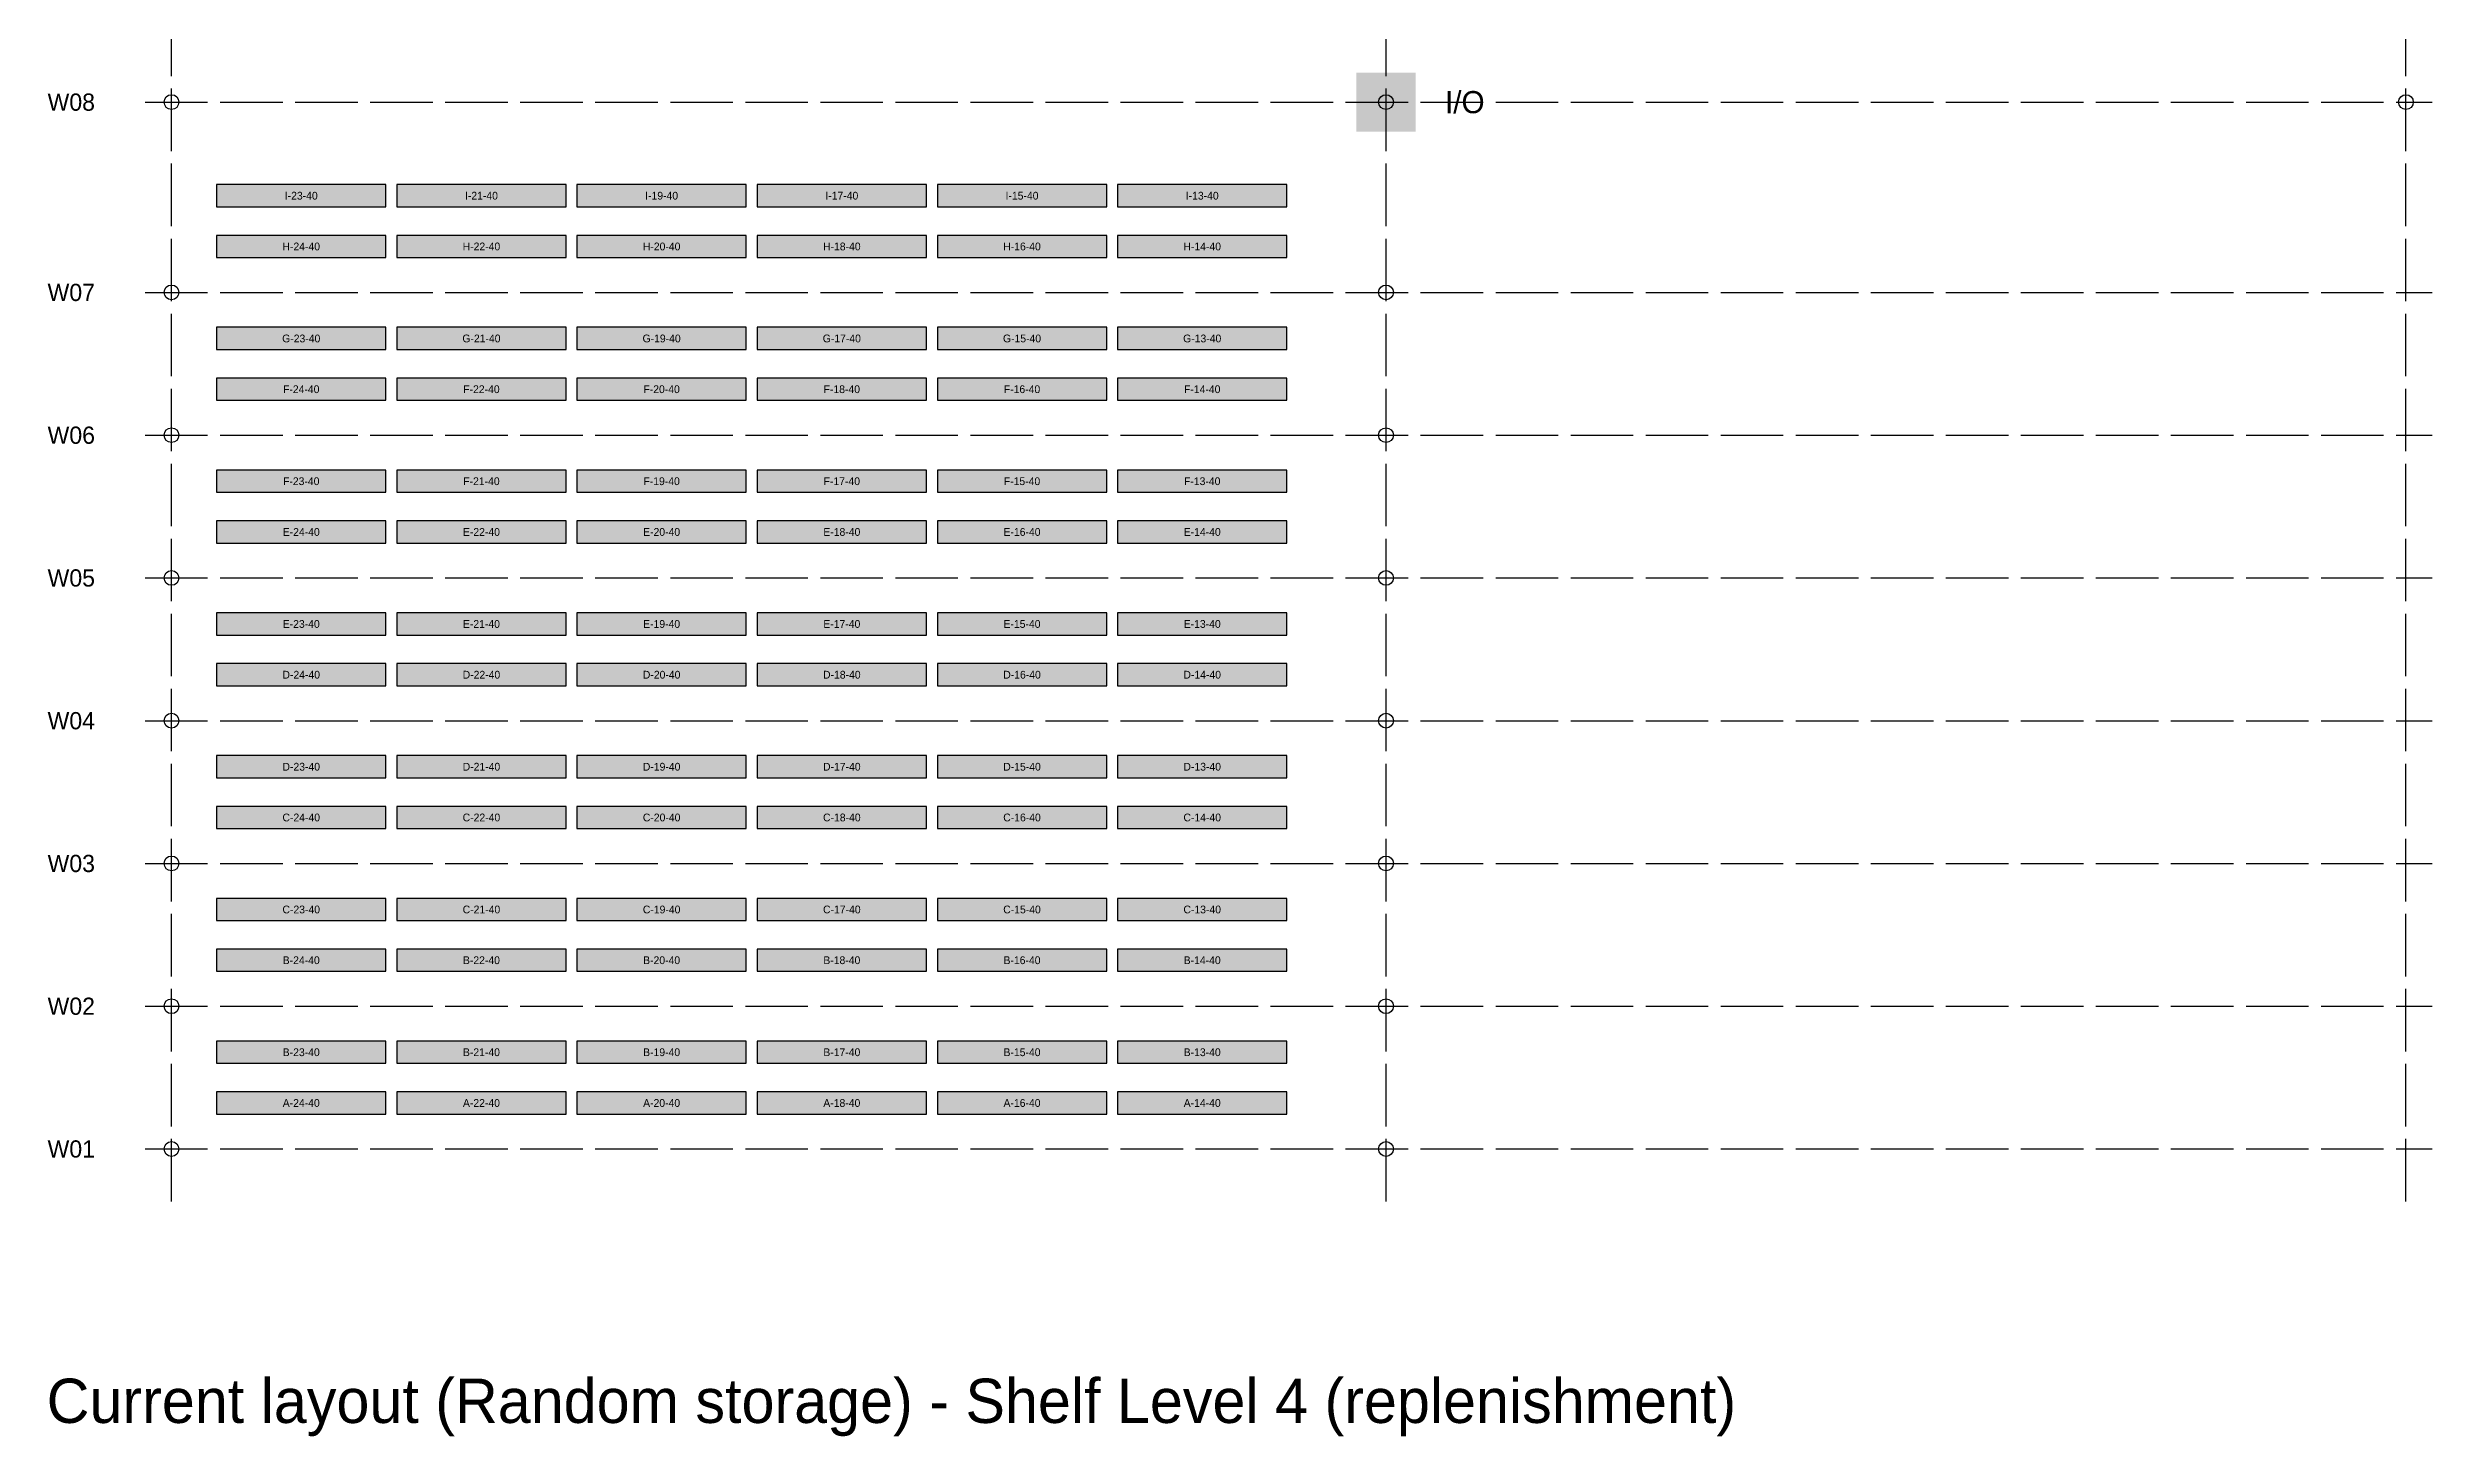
# Model space of a CAD drawing. Header units: metres. Extents: x 0 to 48.5, y -2.8 to 53.5.
# Drawn here: x 0.02 to 48.46, y -2.77 to 25.44 of the extents above; entities that cross this region are included whole.
import ezdxf
from ezdxf.enums import TextEntityAlignment as Align

# ---------------------------------------------------------------- set-up
doc = ezdxf.new("R2010")
doc.units = ezdxf.units.M
doc.linetypes.add('DASHED', pattern=[1.524, 1.27, -0.254])
for name, color, linetype in [('CROSS_AISLES', 4, 'Continuous'), ('IO_DEPOT', 3, 'Continuous'), ('LABELS', 7, 'Continuous'), ('RACK_L4', 7, 'Continuous'), ('STOCK_ONLY', 254, 'Continuous'), ('SUPPORT_POINTS', 8, 'Continuous'), ('TITLE', 7, 'Continuous'), ('WALKWAYS', 8, 'Continuous'), ('ZONE_A', 1, 'Continuous'), ('ZONE_B', 30, 'Continuous'), ('ZONE_C', 5, 'Continuous')]:
    doc.layers.add(name, color=color, linetype=linetype)

msp = doc.modelspace()

# ---------------------------------------------------------------- hatches: boundary and pattern name
at = {"layer": 'IO_DEPOT'}
msp.add_hatch(color=3, dxfattribs=at).paths.add_polyline_path([(26.604, 23.732), (27.804, 23.732), (27.804, 24.932), (26.604, 24.932)])
at = {"layer": 'STOCK_ONLY'}
for points in [[(3.451, 22.206), (6.891, 22.206), (6.891, 22.657), (3.451, 22.657)], [(7.111, 22.206), (10.551, 22.206), (10.551, 22.657), (7.111, 22.657)], [(10.771, 22.206), (14.211, 22.206), (14.211, 22.657), (10.771, 22.657)], [(14.431, 22.206), (17.871, 22.206), (17.871, 22.657), (14.431, 22.657)], [(18.091, 22.206), (21.531, 22.206), (21.531, 22.657), (18.091, 22.657)], [(21.751, 22.206), (25.191, 22.206), (25.191, 22.657), (21.751, 22.657)], [(3.451, 21.174), (6.891, 21.174), (6.891, 21.625), (3.451, 21.625)], [(7.111, 21.174), (10.551, 21.174), (10.551, 21.625), (7.111, 21.625)], [(10.771, 21.174), (14.211, 21.174), (14.211, 21.625), (10.771, 21.625)], [(14.431, 21.174), (17.871, 21.174), (17.871, 21.625), (14.431, 21.625)], [(18.091, 21.174), (21.531, 21.174), (21.531, 21.625), (18.091, 21.625)], [(21.751, 21.174), (25.191, 21.174), (25.191, 21.625), (21.751, 21.625)], [(3.451, 19.306), (6.891, 19.306), (6.891, 19.757), (3.451, 19.757)], [(7.111, 19.306), (10.551, 19.306), (10.551, 19.757), (7.111, 19.757)], [(10.771, 19.306), (14.211, 19.306), (14.211, 19.757), (10.771, 19.757)], [(14.431, 19.306), (17.871, 19.306), (17.871, 19.757), (14.431, 19.757)], [(18.091, 19.306), (21.531, 19.306), (21.531, 19.757), (18.091, 19.757)], [(3.451, 18.274), (6.891, 18.274), (6.891, 18.726), (3.451, 18.726)], [(7.111, 18.274), (10.551, 18.274), (10.551, 18.726), (7.111, 18.726)], [(10.771, 18.274), (14.211, 18.274), (14.211, 18.726), (10.771, 18.726)], [(14.431, 18.274), (17.871, 18.274), (17.871, 18.726), (14.431, 18.726)], [(21.751, 18.274), (25.191, 18.274), (25.191, 18.726), (21.751, 18.726)], [(3.451, 16.406), (6.891, 16.406), (6.891, 16.857), (3.451, 16.857)], [(7.111, 16.406), (10.551, 16.406), (10.551, 16.857), (7.111, 16.857)], [(10.771, 16.406), (14.211, 16.406), (14.211, 16.857), (10.771, 16.857)], [(14.431, 16.406), (17.871, 16.406), (17.871, 16.857), (14.431, 16.857)], [(18.091, 16.406), (21.531, 16.406), (21.531, 16.857), (18.091, 16.857)], [(21.751, 16.406), (25.191, 16.406), (25.191, 16.857), (21.751, 16.857)], [(3.451, 15.374), (6.891, 15.374), (6.891, 15.825), (3.451, 15.825)], [(7.111, 15.374), (10.551, 15.374), (10.551, 15.825), (7.111, 15.825)], [(10.771, 15.374), (14.211, 15.374), (14.211, 15.825), (10.771, 15.825)], [(18.091, 15.374), (21.531, 15.374), (21.531, 15.825), (18.091, 15.825)], [(21.751, 15.374), (25.191, 15.374), (25.191, 15.825), (21.751, 15.825)], [(3.451, 13.506), (6.891, 13.506), (6.891, 13.957), (3.451, 13.957)], [(7.111, 13.506), (10.551, 13.506), (10.551, 13.957), (7.111, 13.957)], [(10.771, 13.506), (14.211, 13.506), (14.211, 13.957), (10.771, 13.957)], [(14.431, 13.506), (17.871, 13.506), (17.871, 13.957), (14.431, 13.957)], [(18.091, 13.506), (21.531, 13.506), (21.531, 13.957), (18.091, 13.957)], [(21.751, 13.506), (25.191, 13.506), (25.191, 13.957), (21.751, 13.957)], [(3.451, 12.474), (6.891, 12.474), (6.891, 12.925), (3.451, 12.925)], [(7.111, 12.474), (10.551, 12.474), (10.551, 12.925), (7.111, 12.925)], [(10.771, 12.474), (14.211, 12.474), (14.211, 12.925), (10.771, 12.925)], [(14.431, 12.474), (17.871, 12.474), (17.871, 12.925), (14.431, 12.925)], [(3.451, 10.606), (6.891, 10.606), (6.891, 11.057), (3.451, 11.057)], [(7.111, 10.606), (10.551, 10.606), (10.551, 11.057), (7.111, 11.057)], [(10.771, 10.606), (14.211, 10.606), (14.211, 11.057), (10.771, 11.057)], [(14.431, 10.606), (17.871, 10.606), (17.871, 11.057), (14.431, 11.057)], [(18.091, 10.606), (21.531, 10.606), (21.531, 11.057), (18.091, 11.057)], [(21.751, 10.606), (25.191, 10.606), (25.191, 11.057), (21.751, 11.057)], [(3.451, 9.575), (6.891, 9.575), (6.891, 10.026), (3.451, 10.026)], [(7.111, 9.575), (10.551, 9.575), (10.551, 10.026), (7.111, 10.026)], [(10.771, 9.575), (14.211, 9.575), (14.211, 10.026), (10.771, 10.026)], [(14.431, 9.575), (17.871, 9.575), (17.871, 10.026), (14.431, 10.026)], [(21.751, 9.575), (25.191, 9.575), (25.191, 10.026), (21.751, 10.026)], [(3.451, 7.706), (6.891, 7.706), (6.891, 8.157), (3.451, 8.157)], [(7.111, 7.706), (10.551, 7.706), (10.551, 8.157), (7.111, 8.157)], [(10.771, 7.706), (14.211, 7.706), (14.211, 8.157), (10.771, 8.157)], [(14.431, 7.706), (17.871, 7.706), (17.871, 8.157), (14.431, 8.157)], [(18.091, 7.706), (21.531, 7.706), (21.531, 8.157), (18.091, 8.157)], [(21.751, 7.706), (25.191, 7.706), (25.191, 8.157), (21.751, 8.157)], [(3.451, 6.675), (6.891, 6.675), (6.891, 7.126), (3.451, 7.126)], [(7.111, 6.675), (10.551, 6.675), (10.551, 7.126), (7.111, 7.126)], [(10.771, 6.675), (14.211, 6.675), (14.211, 7.126), (10.771, 7.126)], [(14.431, 6.675), (17.871, 6.675), (17.871, 7.126), (14.431, 7.126)], [(18.091, 6.675), (21.531, 6.675), (21.531, 7.126), (18.091, 7.126)], [(21.751, 6.675), (25.191, 6.675), (25.191, 7.126), (21.751, 7.126)], [(3.451, 4.806), (6.891, 4.806), (6.891, 5.257), (3.451, 5.257)], [(7.111, 4.806), (10.551, 4.806), (10.551, 5.257), (7.111, 5.257)], [(10.771, 4.806), (14.211, 4.806), (14.211, 5.257), (10.771, 5.257)], [(14.431, 4.806), (17.871, 4.806), (17.871, 5.257), (14.431, 5.257)], [(18.091, 4.806), (21.531, 4.806), (21.531, 5.257), (18.091, 5.257)], [(21.751, 4.806), (25.191, 4.806), (25.191, 5.257), (21.751, 5.257)], [(3.451, 3.774), (6.891, 3.774), (6.891, 4.226), (3.451, 4.226)], [(7.111, 3.774), (10.551, 3.774), (10.551, 4.226), (7.111, 4.226)], [(10.771, 3.774), (14.211, 3.774), (14.211, 4.226), (10.771, 4.226)], [(14.431, 3.774), (17.871, 3.774), (17.871, 4.226), (14.431, 4.226)], [(18.091, 3.774), (21.531, 3.774), (21.531, 4.226), (18.091, 4.226)], [(21.751, 3.774), (25.191, 3.774), (25.191, 4.226), (21.751, 4.226)]]:
    msp.add_hatch(color=254, dxfattribs=at).paths.add_polyline_path(points)
at = {"layer": 'ZONE_A'}
msp.add_hatch(color=1, dxfattribs=at).paths.add_polyline_path([(18.091, 12.474), (21.531, 12.474), (21.531, 12.925), (18.091, 12.925)])
at = {"layer": 'ZONE_B'}
msp.add_hatch(color=30, dxfattribs=at).paths.add_polyline_path([(18.091, 9.575), (21.531, 9.575), (21.531, 10.026), (18.091, 10.026)])
at = {"layer": 'ZONE_C'}
for points in [[(21.751, 19.306), (25.191, 19.306), (25.191, 19.757), (21.751, 19.757)], [(18.091, 18.274), (21.531, 18.274), (21.531, 18.726), (18.091, 18.726)], [(14.431, 15.374), (17.871, 15.374), (17.871, 15.825), (14.431, 15.825)], [(21.751, 12.474), (25.191, 12.474), (25.191, 12.925), (21.751, 12.925)]]:
    msp.add_hatch(color=5, dxfattribs=at).paths.add_polyline_path(points)

# ---------------------------------------------------------------- linework, layer by layer
at = {"layer": 'CROSS_AISLES', "linetype": 'DASHED'}
for p, q in [((2.536, 2), (2.536, 52.4)), ((27.204, 2), (27.204, 52.4)), ((47.92, 2), (47.92, 52.4))]:
    msp.add_line(p, q, dxfattribs=at)
at = {"layer": 'RACK_L4'}
for points in [[(3.451, 22.206), (6.891, 22.206), (6.891, 22.657), (3.451, 22.657)], [(7.111, 22.206), (10.551, 22.206), (10.551, 22.657), (7.111, 22.657)], [(10.771, 22.206), (14.211, 22.206), (14.211, 22.657), (10.771, 22.657)], [(14.431, 22.206), (17.871, 22.206), (17.871, 22.657), (14.431, 22.657)], [(18.091, 22.206), (21.531, 22.206), (21.531, 22.657), (18.091, 22.657)], [(21.751, 22.206), (25.191, 22.206), (25.191, 22.657), (21.751, 22.657)], [(3.451, 21.174), (6.891, 21.174), (6.891, 21.625), (3.451, 21.625)], [(7.111, 21.174), (10.551, 21.174), (10.551, 21.625), (7.111, 21.625)], [(10.771, 21.174), (14.211, 21.174), (14.211, 21.625), (10.771, 21.625)], [(14.431, 21.174), (17.871, 21.174), (17.871, 21.625), (14.431, 21.625)], [(18.091, 21.174), (21.531, 21.174), (21.531, 21.625), (18.091, 21.625)], [(21.751, 21.174), (25.191, 21.174), (25.191, 21.625), (21.751, 21.625)], [(3.451, 19.306), (6.891, 19.306), (6.891, 19.757), (3.451, 19.757)], [(7.111, 19.306), (10.551, 19.306), (10.551, 19.757), (7.111, 19.757)], [(10.771, 19.306), (14.211, 19.306), (14.211, 19.757), (10.771, 19.757)], [(14.431, 19.306), (17.871, 19.306), (17.871, 19.757), (14.431, 19.757)], [(18.091, 19.306), (21.531, 19.306), (21.531, 19.757), (18.091, 19.757)], [(21.751, 19.306), (25.191, 19.306), (25.191, 19.757), (21.751, 19.757)], [(3.451, 18.274), (6.891, 18.274), (6.891, 18.726), (3.451, 18.726)], [(7.111, 18.274), (10.551, 18.274), (10.551, 18.726), (7.111, 18.726)], [(10.771, 18.274), (14.211, 18.274), (14.211, 18.726), (10.771, 18.726)], [(14.431, 18.274), (17.871, 18.274), (17.871, 18.726), (14.431, 18.726)], [(18.091, 18.274), (21.531, 18.274), (21.531, 18.726), (18.091, 18.726)], [(21.751, 18.274), (25.191, 18.274), (25.191, 18.726), (21.751, 18.726)], [(3.451, 16.406), (6.891, 16.406), (6.891, 16.857), (3.451, 16.857)], [(7.111, 16.406), (10.551, 16.406), (10.551, 16.857), (7.111, 16.857)], [(10.771, 16.406), (14.211, 16.406), (14.211, 16.857), (10.771, 16.857)], [(14.431, 16.406), (17.871, 16.406), (17.871, 16.857), (14.431, 16.857)], [(18.091, 16.406), (21.531, 16.406), (21.531, 16.857), (18.091, 16.857)], [(21.751, 16.406), (25.191, 16.406), (25.191, 16.857), (21.751, 16.857)], [(3.451, 15.374), (6.891, 15.374), (6.891, 15.825), (3.451, 15.825)], [(7.111, 15.374), (10.551, 15.374), (10.551, 15.825), (7.111, 15.825)], [(10.771, 15.374), (14.211, 15.374), (14.211, 15.825), (10.771, 15.825)], [(14.431, 15.374), (17.871, 15.374), (17.871, 15.825), (14.431, 15.825)], [(18.091, 15.374), (21.531, 15.374), (21.531, 15.825), (18.091, 15.825)], [(21.751, 15.374), (25.191, 15.374), (25.191, 15.825), (21.751, 15.825)], [(3.451, 13.506), (6.891, 13.506), (6.891, 13.957), (3.451, 13.957)], [(7.111, 13.506), (10.551, 13.506), (10.551, 13.957), (7.111, 13.957)], [(10.771, 13.506), (14.211, 13.506), (14.211, 13.957), (10.771, 13.957)], [(14.431, 13.506), (17.871, 13.506), (17.871, 13.957), (14.431, 13.957)], [(18.091, 13.506), (21.531, 13.506), (21.531, 13.957), (18.091, 13.957)], [(21.751, 13.506), (25.191, 13.506), (25.191, 13.957), (21.751, 13.957)], [(3.451, 12.474), (6.891, 12.474), (6.891, 12.925), (3.451, 12.925)], [(7.111, 12.474), (10.551, 12.474), (10.551, 12.925), (7.111, 12.925)], [(10.771, 12.474), (14.211, 12.474), (14.211, 12.925), (10.771, 12.925)], [(14.431, 12.474), (17.871, 12.474), (17.871, 12.925), (14.431, 12.925)], [(18.091, 12.474), (21.531, 12.474), (21.531, 12.925), (18.091, 12.925)], [(21.751, 12.474), (25.191, 12.474), (25.191, 12.925), (21.751, 12.925)], [(3.451, 10.606), (6.891, 10.606), (6.891, 11.057), (3.451, 11.057)], [(7.111, 10.606), (10.551, 10.606), (10.551, 11.057), (7.111, 11.057)], [(10.771, 10.606), (14.211, 10.606), (14.211, 11.057), (10.771, 11.057)], [(14.431, 10.606), (17.871, 10.606), (17.871, 11.057), (14.431, 11.057)], [(18.091, 10.606), (21.531, 10.606), (21.531, 11.057), (18.091, 11.057)], [(21.751, 10.606), (25.191, 10.606), (25.191, 11.057), (21.751, 11.057)], [(3.451, 9.575), (6.891, 9.575), (6.891, 10.026), (3.451, 10.026)], [(7.111, 9.575), (10.551, 9.575), (10.551, 10.026), (7.111, 10.026)], [(10.771, 9.575), (14.211, 9.575), (14.211, 10.026), (10.771, 10.026)], [(14.431, 9.575), (17.871, 9.575), (17.871, 10.026), (14.431, 10.026)], [(18.091, 9.575), (21.531, 9.575), (21.531, 10.026), (18.091, 10.026)], [(21.751, 9.575), (25.191, 9.575), (25.191, 10.026), (21.751, 10.026)], [(3.451, 7.706), (6.891, 7.706), (6.891, 8.157), (3.451, 8.157)], [(7.111, 7.706), (10.551, 7.706), (10.551, 8.157), (7.111, 8.157)], [(10.771, 7.706), (14.211, 7.706), (14.211, 8.157), (10.771, 8.157)], [(14.431, 7.706), (17.871, 7.706), (17.871, 8.157), (14.431, 8.157)], [(18.091, 7.706), (21.531, 7.706), (21.531, 8.157), (18.091, 8.157)], [(21.751, 7.706), (25.191, 7.706), (25.191, 8.157), (21.751, 8.157)], [(3.451, 6.675), (6.891, 6.675), (6.891, 7.126), (3.451, 7.126)], [(7.111, 6.675), (10.551, 6.675), (10.551, 7.126), (7.111, 7.126)], [(10.771, 6.675), (14.211, 6.675), (14.211, 7.126), (10.771, 7.126)], [(14.431, 6.675), (17.871, 6.675), (17.871, 7.126), (14.431, 7.126)], [(18.091, 6.675), (21.531, 6.675), (21.531, 7.126), (18.091, 7.126)], [(21.751, 6.675), (25.191, 6.675), (25.191, 7.126), (21.751, 7.126)], [(3.451, 4.806), (6.891, 4.806), (6.891, 5.257), (3.451, 5.257)], [(7.111, 4.806), (10.551, 4.806), (10.551, 5.257), (7.111, 5.257)], [(10.771, 4.806), (14.211, 4.806), (14.211, 5.257), (10.771, 5.257)], [(14.431, 4.806), (17.871, 4.806), (17.871, 5.257), (14.431, 5.257)], [(18.091, 4.806), (21.531, 4.806), (21.531, 5.257), (18.091, 5.257)], [(21.751, 4.806), (25.191, 4.806), (25.191, 5.257), (21.751, 5.257)], [(3.451, 3.774), (6.891, 3.774), (6.891, 4.226), (3.451, 4.226)], [(7.111, 3.774), (10.551, 3.774), (10.551, 4.226), (7.111, 4.226)], [(10.771, 3.774), (14.211, 3.774), (14.211, 4.226), (10.771, 4.226)], [(14.431, 3.774), (17.871, 3.774), (17.871, 4.226), (14.431, 4.226)], [(18.091, 3.774), (21.531, 3.774), (21.531, 4.226), (18.091, 4.226)], [(21.751, 3.774), (25.191, 3.774), (25.191, 4.226), (21.751, 4.226)]]:
    msp.add_lwpolyline(points, close=True, dxfattribs=at)
at = {"layer": 'SUPPORT_POINTS'}
for centre in [(2.536, 24.332), (27.204, 24.332), (47.92, 24.332), (2.536, 20.466), (27.204, 20.466), (2.536, 17.566), (27.204, 17.566), (2.536, 14.666), (27.204, 14.666), (2.536, 11.766), (27.204, 11.766), (2.536, 8.866), (27.204, 8.866), (2.536, 5.966), (27.204, 5.966), (2.536, 3.066), (27.204, 3.066)]:
    msp.add_circle(centre, 0.15, dxfattribs=at)
at = {"layer": 'WALKWAYS', "linetype": 'DASHED'}
for p, q in [((2, 24.332), (48.456, 24.332)), ((2, 20.466), (48.456, 20.466)), ((2, 17.566), (48.456, 17.566)), ((2, 14.666), (48.456, 14.666)), ((2, 11.766), (48.456, 11.766)), ((2, 8.866), (48.456, 8.866)), ((2, 5.966), (48.456, 5.966)), ((2, 3.066), (48.456, 3.066))]:
    msp.add_line(p, q, dxfattribs=at)

# ---------------------------------------------------------------- texts
at = {"layer": 'IO_DEPOT'}
msp.add_text('I/O', height=0.45, dxfattribs=at).set_placement((28.404, 24.332), align=Align.MIDDLE_LEFT)
at = {"layer": 'LABELS'}
for s, p in [('I-23-40', (5.171, 22.431)), ('I-21-40', (8.831, 22.431)), ('I-19-40', (12.491, 22.431)), ('I-17-40', (16.151, 22.431)), ('I-15-40', (19.811, 22.431)), ('I-13-40', (23.471, 22.431)), ('H-24-40', (5.171, 21.4)), ('H-22-40', (8.831, 21.4)), ('H-20-40', (12.491, 21.4)), ('H-18-40', (16.151, 21.4)), ('H-16-40', (19.811, 21.4)), ('H-14-40', (23.471, 21.4)), ('G-23-40', (5.171, 19.531)), ('G-21-40', (8.831, 19.531)), ('G-19-40', (12.491, 19.531)), ('G-17-40', (16.151, 19.531)), ('G-15-40', (19.811, 19.531)), ('G-13-40', (23.471, 19.531)), ('F-24-40', (5.171, 18.5)), ('F-22-40', (8.831, 18.5)), ('F-20-40', (12.491, 18.5)), ('F-18-40', (16.151, 18.5)), ('F-16-40', (19.811, 18.5)), ('F-14-40', (23.471, 18.5)), ('F-23-40', (5.171, 16.631)), ('F-21-40', (8.831, 16.631)), ('F-19-40', (12.491, 16.631)), ('F-17-40', (16.151, 16.631)), ('F-15-40', (19.811, 16.631)), ('F-13-40', (23.471, 16.631)), ('E-24-40', (5.171, 15.6)), ('E-22-40', (8.831, 15.6)), ('E-20-40', (12.491, 15.6)), ('E-18-40', (16.151, 15.6)), ('E-16-40', (19.811, 15.6)), ('E-14-40', (23.471, 15.6)), ('E-23-40', (5.171, 13.731)), ('E-21-40', (8.831, 13.731)), ('E-19-40', (12.491, 13.731)), ('E-17-40', (16.151, 13.731)), ('E-15-40', (19.811, 13.731)), ('E-13-40', (23.471, 13.731)), ('D-24-40', (5.171, 12.7)), ('D-22-40', (8.831, 12.7)), ('D-20-40', (12.491, 12.7)), ('D-18-40', (16.151, 12.7)), ('D-16-40', (19.811, 12.7)), ('D-14-40', (23.471, 12.7)), ('D-23-40', (5.171, 10.831)), ('D-21-40', (8.831, 10.831)), ('D-19-40', (12.491, 10.831)), ('D-17-40', (16.151, 10.831)), ('D-15-40', (19.811, 10.831)), ('D-13-40', (23.471, 10.831)), ('C-24-40', (5.171, 9.8)), ('C-22-40', (8.831, 9.8)), ('C-20-40', (12.491, 9.8)), ('C-18-40', (16.151, 9.8)), ('C-16-40', (19.811, 9.8)), ('C-14-40', (23.471, 9.8)), ('C-23-40', (5.171, 7.931)), ('C-21-40', (8.831, 7.931)), ('C-19-40', (12.491, 7.931)), ('C-17-40', (16.151, 7.931)), ('C-15-40', (19.811, 7.931)), ('C-13-40', (23.471, 7.931)), ('B-24-40', (5.171, 6.9)), ('B-22-40', (8.831, 6.9)), ('B-20-40', (12.491, 6.9)), ('B-18-40', (16.151, 6.9)), ('B-16-40', (19.811, 6.9)), ('B-14-40', (23.471, 6.9)), ('B-23-40', (5.171, 5.031)), ('B-21-40', (8.831, 5.031)), ('B-19-40', (12.491, 5.031)), ('B-17-40', (16.151, 5.031)), ('B-15-40', (19.811, 5.031)), ('B-13-40', (23.471, 5.031)), ('A-24-40', (5.171, 4)), ('A-22-40', (8.831, 4)), ('A-20-40', (12.491, 4)), ('A-18-40', (16.151, 4)), ('A-16-40', (19.811, 4)), ('A-14-40', (23.471, 4))]:
    msp.add_text(s, height=0.1579, dxfattribs=at).set_placement(p, align=Align.MIDDLE_CENTER)
at = {"layer": 'TITLE'}
msp.add_text('Current layout (Random storage) - Shelf Level 4 (replenishment)', height=0.9, dxfattribs=at).set_placement((0, -2.5))
at = {"layer": 'WALKWAYS'}
for s, p in [('W08', (0.5, 24.332)), ('W07', (0.5, 20.466)), ('W06', (0.5, 17.566)), ('W05', (0.5, 14.666)), ('W04', (0.5, 11.766)), ('W03', (0.5, 8.866)), ('W02', (0.5, 5.966)), ('W01', (0.5, 3.066))]:
    msp.add_text(s, height=0.35, dxfattribs=at).set_placement(p, align=Align.MIDDLE_CENTER)

doc.saveas('drawing.dxf')
